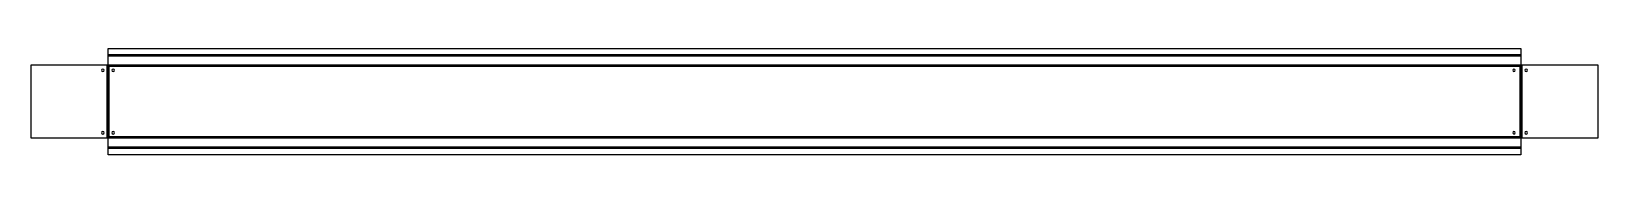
# Model space of a CAD drawing. Header units: millimetres. Extents: x -99 to 1927, y 0 to 138.
import ezdxf

# ---------------------------------------------------------------- set-up
doc = ezdxf.new("R2010")
doc.units = ezdxf.units.MM

msp = doc.modelspace()

# ---------------------------------------------------------------- linework, layer by layer
at = {"layer": 'BEND'}
for p, q in [((1827.8, 128.9), (0, 128.9)), ((-0.2, 115.5), (-0.2, 22.5)), ((1827.4, 115.7), (0.4, 115.7)), ((1828, 22.5), (1828, 115.5)), ((0.4, 22.4), (1827.4, 22.4)), ((0, 9.1), (1827.8, 9.1))]:
    msp.add_line(p, q, dxfattribs=at)
at = {"layer": 'BEND_EXTENT'}
for p, q in [((0, 130), (1827.8, 130)), ((1827.8, 127.8), (0, 127.8)), ((-1.4, 21.5), (-1.4, 116.5)), ((0, 116.8), (1827.8, 116.8)), ((1829.2, 116.5), (1829.2, 21.5)), ((1827.8, 21.3), (0, 21.3)), ((0, 10.3), (1827.8, 10.3)), ((1827.8, 8), (0, 8))]:
    msp.add_line(p, q, dxfattribs=at)
msp.add_lwpolyline([(1826.9, 23.5), (1826.9, 114.5), (0.9, 114.5), (0.9, 23.5)], close=True, dxfattribs=at)
at = {"layer": 'INTERIOR_PROFILES', "extrusion": (0, 0, -1)}
for centre in [(6.9, 109.5), (-6.4, 109.5), (-1818.9, 109.5), (-1834.7, 109.5), (6.9, 28.5), (-6.4, 28.5), (-1818.9, 28.5), (-1834.7, 28.5)]:
    msp.add_circle(centre, 1.7, dxfattribs=at)
at = {"layer": 'OUTER_PROFILES'}
msp.add_lwpolyline([(0, 21.3), (0.9, 23.5), (-1.4, 21.5), (-99.4, 21.5), (-99.4, 116.5), (-1.4, 116.5), (0.9, 114.5), (0, 116.8), (0, 138), (1827.8, 138), (1827.8, 116.8), (1826.9, 114.5), (1829.2, 116.5), (1927.2, 116.5), (1927.2, 21.5), (1829.2, 21.5), (1826.9, 23.5), (1827.8, 21.3), (1827.8, 0), (0, 0)], close=True, dxfattribs=at)

doc.saveas('drawing.dxf')
